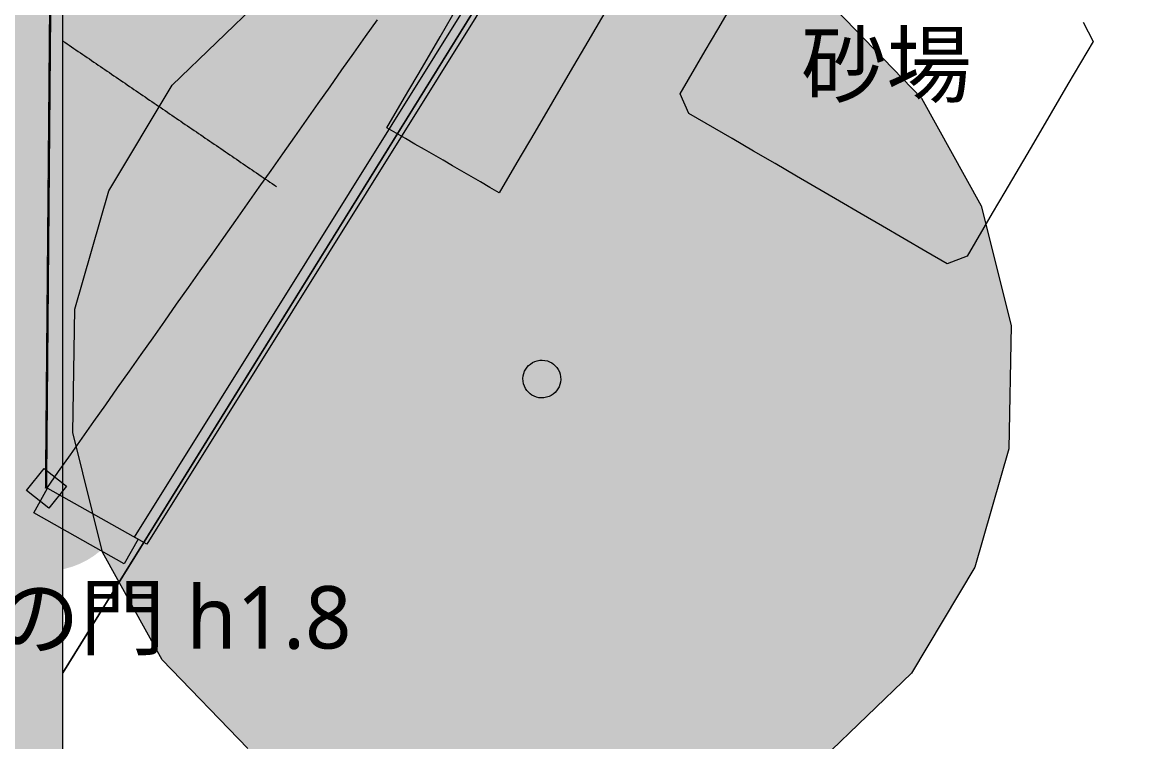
# Model space of a CAD drawing. Header units: millimetres. Extents: x -146962 to 322503, y -183624 to 284367.
# Drawn here: x 67431 to 72130, y 31159 to 34207 of the extents above; entities that cross this region are included whole.
import ezdxf

# ---------------------------------------------------------------- set-up
doc = ezdxf.new("R2010")
doc.units = ezdxf.units.MM
doc.linetypes.add('DASHDOT', pattern=[3.556, 2.54, -0.508, 0, -0.508])
for name, color, linetype, lineweight in [('30_敷地・外構', 8, 'Continuous', 9), ('60_部屋名・面積', 7, 'Continuous', 13), ('70_断面の位置', 6, 'DASHDOT', 9)]:
    doc.layers.add(name, color=color, linetype=linetype, lineweight=lineweight)
doc.styles.add('JP', font='NotoSansCJKjp-Regular.otf')

msp = doc.modelspace()

# ---------------------------------------------------------------- hatches: boundary and pattern name
at = {"layer": '30_敷地・外構', "true_color": 0xc9dfb0}
msp.add_hatch(color=8, dxfattribs=at).paths.add_polyline_path([(74236.5, 50383.4), (74257.8, 50416.4), (74258.5, 50417.3), (74271.8, 50435), (74332.8, 50511.6), (74346.9, 50528.5), (74347.7, 50529.4), (74375, 50557.6), (74401.2, 50579.7), (74429.4, 50599.2), (74459.4, 50615.8), (74490.9, 50629.4), (74523.5, 50639.9), (74557, 50647.1), (74591.1, 50651), (74625.4, 50651.5), (74659.5, 50648.6), (74693.3, 50642.5), (74726.2, 50633), (74758.1, 50620.4), (74788.6, 50604.7), (74821.5, 50583.4), (74822.5, 50582.7), (74840.1, 50569.4), (74916.7, 50508.4), (74933.7, 50494.3), (74934.6, 50493.5), (74962.7, 50466.2), (74993.3, 50430), (75048.3, 50370.7), (75108.3, 50316.6), (75172.9, 50268.1), (76670.5, 49246.2), (76688.2, 49233.4), (76689.3, 49232.6), (76719.3, 49207.5), (76743.4, 49183), (76764.9, 49156.3), (76783.6, 49127.6), (76799.5, 49097.2), (76812.4, 49065.4), (76822, 49032.5), (76828.4, 48998.9), (76831.4, 48964.7), (76831.1, 48930.4), (76827.4, 48896.3), (76820.4, 48862.8), (76810.2, 48830.1), (76796.8, 48798.5), (76778, 48764.1), (76777.3, 48763.1), (76765.4, 48744.5), (76204.8, 47922.1), (75925.9, 47520.2), (75918.5, 47509.4), (75553.8, 46967.1), (71355.8, 40808.1), (71305.9, 40725.8), (71265.2, 40638.7), (71223.7, 40536.3), (71168.7, 40400.2), (71113.6, 40264.1), (71062.9, 40138.6), (71053.8, 40117.7), (71053.3, 40116.6), (71034.5, 40080.9), (71014.9, 40051.5), (70989.3, 40020.4), (70988.5, 40019.4), (70972.8, 40003), (70918.2, 39948.7), (70902.6, 39934), (70901.7, 39933.2), (70872.2, 39909), (70844.5, 39890.4), (70815.1, 39874.5), (70784.4, 39861.5), (70752.6, 39851.5), (70719.9, 39844.6), (70686.8, 39840.8), (70658.4, 39840.3), (70568, 39834.1), (70478.6, 39818.8), (70391.2, 39794.7), (70306.7, 39761.8), (70226, 39720.7), (70149.7, 39671.6), (70078.8, 39615.1), (70014, 39551.8), (69955.8, 39482.2), (69905, 39407.2), (69638.3, 38967.5), (69455.3, 38665.8), (69418.9, 38599.7), (69388.2, 38530.8), (69385.8, 38524.7), (69370.1, 38494.2), (69348.8, 38461.3), (69348.1, 38460.3), (69334.7, 38442.7), (69307.9, 38408.9), (69242.8, 38315.4), (69227.9, 38290.9), (69022.6, 37952.5), (68981.6, 37877), (68948, 37797.9), (68922.1, 37716), (68904.1, 37632), (68894.2, 37546.6), (68892.5, 37460.7), (68898.9, 37375), (68913.6, 37290.4), (68936.2, 37207.5), (68966.6, 37127.1), (69004.6, 37050), (69049.7, 36976.9), (69101.6, 36908.5), (69159.8, 36845.2), (69223.8, 36787.9), (69292.9, 36736.8), (69366.6, 36692.7), (69444.2, 36655.7), (70021.5, 36413.6), (70041.3, 36404.8), (70042.4, 36404.3), (70076.3, 36386), (70104.3, 36367.3), (70108.6, 36363.8), (70185, 36307.7), (70266.8, 36259.9), (70267.2, 36259.7), (70300.2, 36238.4), (70301.1, 36237.7), (70318.8, 36224.4), (70395.4, 36163.4), (70412.3, 36149.3), (70413.2, 36148.5), (70441.4, 36121.2), (70463.5, 36095), (70483, 36066.8), (70499.6, 36036.8), (70513.2, 36005.3), (70523.7, 35972.7), (70530.9, 35939.2), (70534.8, 35905.1), (70535.3, 35870.8), (70532.4, 35836.7), (70526.3, 35802.9), (70516.8, 35770), (70504.2, 35738.1), (70488.5, 35707.6), (70467.2, 35674.7), (70466.5, 35673.7), (70453.2, 35656.1), (70392.2, 35579.5), (70378.1, 35562.5), (70377.3, 35561.6), (70350, 35533.5), (70303.2, 35493.9), (70303.5, 35493.6), (70257, 35454.1), (70194.1, 35388.7), (70138, 35317.2), (69797.7, 34834.8), (69261.8, 34075.3), (69208.6, 33990.1), (69165.1, 33899.4), (69132.1, 33804.5), (69135.2, 33813.8), (69120.8, 33777.3), (69105.1, 33746.9), (69083.8, 33713.9), (69083.1, 33712.9), (69069.8, 33695.3), (69008.8, 33618.7), (68994.7, 33601.8), (68993.9, 33600.9), (68966.6, 33572.7), (68919.8, 33533.1), (68920, 33532.8), (68873.6, 33493.4), (68810.6, 33427.9), (68754.6, 33356.4), (68313.8, 32731.7), (67825.5, 32039.6), (67812.4, 32021.9), (67811.7, 32021), (67786.2, 31991.5), (67761.6, 31968), (67734.8, 31947), (67706, 31928.8), (67675.6, 31913.4), (67643.9, 31901), (67611.1, 31891.8), (67577.6, 31885.8), (67543.6, 31883.2), (67509.6, 31883.8), (67475.7, 31887.8), (67442.5, 31895), (67410, 31905.4), (67378.8, 31919), (67349, 31935.5), (67321, 31954.9), (67295, 31976.8), (67271.2, 32001.3), (67250, 32027.9), (67231.4, 32056.4), (67215.7, 32086.6), (67203, 32118.2), (67193.5, 32150.9), (67187.2, 32184.4), (67183.7, 32223.2), (67183.6, 32224.4), (67183.3, 32246.3), (67196, 33726), (67197, 33845.1), (67192.4, 33944), (67177, 34041.9), (67172.7, 34061.9), (67168.8, 34095.9), (67168.3, 34130.2), (67171.1, 34164.4), (67182.1, 34224.7), (67182, 34224.7), (67195.4, 34300.7), (67201.8, 34400.2), (67208.8, 35216.7), (67212, 35596), (67209.1, 35676.7), (67198.9, 35756.9), (67181.6, 35835.7), (67180.8, 35838.9), (67172.6, 35877.2), (67168.7, 35911.3), (67168.2, 35945.6), (67171, 35979.7), (67177.2, 36013.5), (67183, 36033.8), (67201.8, 36112.8), (67213.5, 36193.1), (67217.8, 36274.2), (67221.6, 36707.3), (67227.2, 37362.3), (67222.9, 37457.7), (67208.6, 37552.1), (67184.4, 37644.4), (67179.7, 37659.1), (67172.5, 37692.6), (67168.6, 37726.7), (67168.1, 37761), (67170.9, 37795.1), (67177.1, 37828.8), (67194, 37887.8), (67193.6, 37887.9), (67211.9, 37952.8), (67227.9, 38047.3), (67233.9, 38143), (67234.3, 38198), (67246.9, 39664), (67243.8, 39746.6), (67233.2, 39828.5), (67215, 39909.2), (67198.1, 39961.7), (67198.2, 39961.7), (67179.5, 40020.1), (67172.3, 40053.6), (67168.5, 40087.7), (67167.9, 40122), (67170.8, 40156.1), (67176.9, 40189.9), (67186.4, 40222.8), (67199, 40254.7), (67214.7, 40285.2), (67236, 40318.1), (67236.7, 40319.1), (67250, 40336.7), (67311, 40413.3), (67325.1, 40430.3), (67325.9, 40431.2), (67352.8, 40458.9), (67417, 40532.6), (67472.7, 40612.9), (67482.6, 40628.9), (67493.7, 40646.1), (67751.7, 41024.5), (68015.4, 41411.4), (68279.1, 41798.3), (68541, 42182.5), (68544.8, 42188), (68547, 42191.1), (68550.9, 42196.6), (68726.1, 42437.7), (68739.2, 42455), (68740, 42455.9), (68765.5, 42484.7), (68790.1, 42507.6), (68816.8, 42528), (68849.4, 42548.4), (68859.9, 42554.3), (68859.4, 42555.2), (68903.5, 42580), (68978.7, 42633), (69048.1, 42693.5), (69110.9, 42760.7), (69166.6, 42834), (69857, 43847), (69906.6, 43928.8), (69947.3, 44015.4), (69978.5, 44105.8), (69983.4, 44122.8), (69996, 44154.6), (70011.7, 44185.1), (70033, 44218), (70033.7, 44219), (70047, 44236.6), (70107.9, 44313.3), (70122.1, 44330.2), (70122.9, 44331.1), (70150.2, 44359.3), (70186.3, 44389.8), (70245.6, 44444.8), (70299.7, 44504.8), (70348.3, 44569.5), (71546.2, 46325.3), (71595.9, 46407.2), (71636.6, 46493.9), (71667.9, 46584.4), (71672.6, 46601.1), (71685.3, 46633), (71701, 46663.5), (71722.2, 46696.4), (71723, 46697.4), (71736.3, 46715), (71797.2, 46791.6), (71811.4, 46808.6), (71812.2, 46809.5), (71839.5, 46837.6), (71875.6, 46868.2), (71934.9, 46923.1), (71989, 46983.2), (72037.5, 47047.9), (73235.8, 48804.1), (73285.5, 48886), (73326.2, 48972.7), (73357.5, 49063.3), (73362.2, 49080), (73374.9, 49111.8), (73390.6, 49142.3), (73411.9, 49175.3), (73412.6, 49176.2), (73425.9, 49193.8), (73486.8, 49270.5), (73501, 49287.4), (73501.8, 49288.3), (73529.1, 49316.5), (73565.5, 49347.3), (73624.7, 49402.1), (73678.7, 49462), (73727.1, 49526.5), (74081.5, 50045.1), (74131.3, 50127.2), (74172.2, 50214.1), (74203.5, 50304.8), (74208.2, 50321.1), (74220.8, 50353)])
at = {"layer": '30_敷地・外構', "true_color": 0xefe9de}
msp.add_hatch(color=8, dxfattribs=at).paths.add_polyline_path([(55602.6, 38399.4), (55602.5, 39399.3), (55602.5, 40399.2), (55602.4, 41399.1), (59602.1, 41399.3), (60602, 41399.4), (65601.5, 41399.7), (66601.4, 41399.7), (67601.3, 41399.8), (67601.4, 40399.9), (67601.4, 39400), (67601.5, 38400.1), (67601.5, 37400.1), (67601.6, 36400.2), (67601.6, 35400.3), (67601.7, 34400.4), (67601.7, 33400.5), (67601.9, 31400.7), (67601.9, 30400.8), (67602, 29400.9), (66602.1, 29400.8), (65602.2, 29400.8), (63602.3, 29400.7), (62602.4, 29400.6), (61602.5, 29400.6), (60602.6, 29400.5), (59602.7, 29400.5), (57602.9, 29400.3), (55603.1, 29400.2), (55602.6, 37399.5)])
at = {"layer": '30_敷地・外構', "true_color": 0xcfe0b8}
for points in [[(69651.2, 34916.9), (69726.3, 35045.6), (69801.5, 35174.2), (69876.6, 35302.8), (69916, 35279.5), (69955.5, 35256.2), (69995, 35232.9), (70034.5, 35209.6), (70073.9, 35186.3), (70113.4, 35163), (70152.9, 35139.7), (70192.4, 35116.4), (70231.8, 35093.2), (70310.8, 35046.6), (70350.3, 35023.3), (70275.4, 34895), (70200.4, 34766.8), (70125.5, 34638.5), (70050.6, 34510.2), (69975.7, 34382), (69825.8, 34125.5), (69750.9, 33997.2), (69601.1, 33740.7), (69526.2, 33612.4), (69451.3, 33484.2), (69411.6, 33507.1), (69371.9, 33530.1), (69332.2, 33553), (69292.6, 33575.9), (69252.9, 33598.9), (69213.2, 33621.8), (69173.5, 33644.8), (69133.8, 33667.7), (69094.2, 33690.7), (69054.5, 33713.6), (69014.8, 33736.5), (68975.1, 33759.5), (69050.3, 33888.1), (69125.4, 34016.7), (69200.5, 34145.3), (69275.6, 34273.9), (69350.7, 34402.5), (69425.9, 34531.1), (69501, 34659.7), (69576.1, 34788.3)], [(68898.5, 34556.3), (69405.1, 34682.6), (69927.2, 34673.5), (70429, 34529.6), (70876.6, 34260.7), (71239.3, 33885.1), (71492.4, 33428.5), (71618.7, 32921.9), (71609.6, 32399.8), (71465.7, 31898), (71196.8, 31450.4), (70821.2, 31087.8), (70364.5, 30834.6), (69857.9, 30708.3), (69335.9, 30717.4), (68834, 30861.3), (68386.5, 31130.2), (68023.8, 31505.8), (67770.7, 31962.5), (67644.4, 32469.1), (67653.5, 32991.1), (67797.4, 33493), (68066.3, 33940.5), (68441.9, 34303.2)], [(69563.4, 32737.4), (69568.9, 32745.3), (69575.4, 32752.4), (69583, 32759), (69591.7, 32764.8), (69601.3, 32769.5), (69611.6, 32773), (69622.5, 32774.9), (69633.5, 32775.4), (69644.4, 32774.4), (69654.8, 32772), (69664.6, 32768.3), (69673.4, 32763.6), (69681.3, 32758.1), (69688.5, 32751.6), (69695.1, 32744), (69700.9, 32735.3), (69705.6, 32725.7), (69709, 32715.4), (69711, 32704.5), (69711.5, 32693.5), (69710.5, 32682.6), (69708.1, 32672.2), (69704.4, 32662.4), (69699.7, 32653.6), (69694.1, 32645.7), (69687.7, 32638.5), (69680.1, 32631.9), (69671.4, 32626.1), (69661.8, 32621.4), (69651.4, 32618), (69640.6, 32616), (69629.6, 32615.5), (69618.7, 32616.5), (69608.3, 32618.9), (69598.5, 32622.6), (69589.6, 32627.3), (69581.7, 32632.9), (69574.6, 32639.3), (69568, 32646.9), (69562.2, 32655.6), (69557.5, 32665.2), (69554, 32675.6), (69552.1, 32686.4), (69551.6, 32697.4), (69552.6, 32708.3), (69555, 32718.7), (69558.7, 32728.5)]]:
    msp.add_hatch(color=8, dxfattribs=at).paths.add_polyline_path(points)
at = {"layer": '30_敷地・外構', "true_color": 0x8a6a4a}
for points in [[(67539.1, 34038.4), (67541.6, 34038.4), (67544.1, 34038.4), (67546.6, 34038.4), (67549.1, 34038.3), (67554.1, 34038.3), (67556.6, 34038.3), (67559.1, 34038.2), (67561.6, 34038.2), (67564.1, 34038.2), (67566.6, 34038.2), (67565.2, 33895.2), (67563.7, 33752.2), (67562.2, 33609.2), (67560.8, 33466.2), (67559.3, 33323.3), (67557.9, 33180.3), (67556.4, 33037.3), (67553.5, 32751.3), (67552, 32608.4), (67550.6, 32465.4), (67549.1, 32322.4), (67541.6, 32322.5), (67539.1, 32322.5), (67536.6, 32322.5), (67534.1, 32322.6), (67531.6, 32322.6), (67529.1, 32322.6), (67526.6, 32322.6), (67524.1, 32322.7), (67521.6, 32322.7), (67519.1, 32322.7), (67520.6, 32465.7), (67522, 32608.7), (67525, 32894.6), (67526.4, 33037.6), (67527.9, 33180.6), (67529.3, 33323.6), (67530.8, 33466.5), (67532.2, 33609.5), (67533.7, 33752.5), (67535.2, 33895.5), (67536.6, 34038.5)], [(67539.1, 34038.4), (67541.6, 34038.4), (67544.1, 34038.4), (67546.6, 34038.4), (67549.1, 34038.3), (67554.1, 34038.3), (67556.6, 34038.3), (67559.1, 34038.2), (67561.6, 34038.2), (67564.1, 34038.2), (67566.6, 34038.2), (67565.2, 33895.2), (67563.7, 33752.2), (67562.2, 33609.2), (67560.8, 33466.2), (67559.3, 33323.3), (67557.9, 33180.3), (67556.4, 33037.3), (67553.5, 32751.3), (67552, 32608.4), (67550.6, 32465.4), (67549.1, 32322.4), (67541.6, 32322.5), (67539.1, 32322.5), (67536.6, 32322.5), (67534.1, 32322.6), (67531.6, 32322.6), (67529.1, 32322.6), (67526.6, 32322.6), (67524.1, 32322.7), (67521.6, 32322.7), (67519.1, 32322.7), (67520.6, 32465.7), (67522, 32608.7), (67525, 32894.6), (67526.4, 33037.6), (67527.9, 33180.6), (67529.3, 33323.6), (67530.8, 33466.5), (67532.2, 33609.5), (67533.7, 33752.5), (67535.2, 33895.5), (67536.6, 34038.5)], [(67539.1, 34038.4), (67541.6, 34038.4), (67544.1, 34038.4), (67546.6, 34038.4), (67549.1, 34038.3), (67554.1, 34038.3), (67556.6, 34038.3), (67559.1, 34038.2), (67561.6, 34038.2), (67564.1, 34038.2), (67566.6, 34038.2), (67565.2, 33895.2), (67563.7, 33752.2), (67562.2, 33609.2), (67560.8, 33466.2), (67559.3, 33323.3), (67557.9, 33180.3), (67556.4, 33037.3), (67553.5, 32751.3), (67552, 32608.4), (67550.6, 32465.4), (67549.1, 32322.4), (67541.6, 32322.5), (67539.1, 32322.5), (67536.6, 32322.5), (67534.1, 32322.6), (67531.6, 32322.6), (67529.1, 32322.6), (67526.6, 32322.6), (67524.1, 32322.7), (67521.6, 32322.7), (67519.1, 32322.7), (67520.6, 32465.7), (67522, 32608.7), (67525, 32894.6), (67526.4, 33037.6), (67527.9, 33180.6), (67529.3, 33323.6), (67530.8, 33466.5), (67532.2, 33609.5), (67533.7, 33752.5), (67535.2, 33895.5), (67536.6, 34038.5)], [(67565.8, 33960.2), (67565.9, 33971.5), (67566.1, 33982.7), (67566.2, 33994), (67566.3, 34005.2), (67566.4, 34016.5), (67566.5, 34027.7), (67567.8, 34027.7), (67569, 34027.7), (67570.3, 34027.7), (67571.5, 34027.7), (67572.8, 34027.7), (67574, 34027.7), (67575.3, 34027.6), (67576.5, 34027.6), (67580.3, 34027.6), (67581.5, 34027.6), (67581.4, 34016.3), (67581.3, 34005.1), (67581.2, 33993.8), (67581.1, 33982.6), (67580.9, 33971.3), (67580.8, 33960.1), (67580.6, 33937.6), (67580.5, 33926.3), (67580.4, 33915.1), (67580.3, 33903.8), (67580.1, 33892.6), (67578.9, 33892.6), (67577.6, 33892.6), (67576.4, 33892.6), (67575.1, 33892.6), (67572.6, 33892.7), (67571.4, 33892.7), (67570.1, 33892.7), (67568.9, 33892.7), (67567.6, 33892.7), (67566.4, 33892.7), (67565.1, 33892.7), (67565.3, 33904), (67565.4, 33915.2), (67565.5, 33926.5), (67565.6, 33937.7)], [(67519.6, 33840.7), (67519.7, 33852), (67519.8, 33863.2), (67520, 33874.5), (67520.1, 33885.7), (67520.2, 33897), (67520.3, 33908.2), (67521.5, 33908.2), (67522.8, 33908.2), (67525.3, 33908.2), (67526.5, 33908.1), (67529, 33908.1), (67530.3, 33908.1), (67532.8, 33908.1), (67534, 33908.1), (67535.3, 33908.1), (67535.2, 33896.8), (67535.1, 33885.6), (67535, 33874.3), (67534.8, 33863.1), (67534.6, 33840.6), (67534.5, 33829.3), (67534.4, 33818.1), (67534.3, 33806.8), (67534, 33784.3), (67533.9, 33773.1), (67532.7, 33773.1), (67531.4, 33773.1), (67528.9, 33773.1), (67527.7, 33773.1), (67526.4, 33773.1), (67525.2, 33773.1), (67523.9, 33773.2), (67521.4, 33773.2), (67520.2, 33773.2), (67518.9, 33773.2), (67519, 33784.5), (67519.3, 33807), (67519.4, 33818.2), (67519.5, 33829.5)], [(67566.6, 33787.7), (67567.8, 33787.7), (67569.1, 33787.7), (67570.3, 33787.7), (67571.6, 33787.7), (67572.8, 33787.7), (67574.1, 33787.6), (67575.3, 33787.6), (67577.8, 33787.6), (67579.1, 33787.6), (67579, 33776.3), (67578.8, 33765.1), (67578.7, 33753.8), (67578.6, 33742.6), (67578.5, 33731.4), (67578.4, 33720.1), (67578.3, 33708.9), (67578.1, 33697.6), (67578, 33686.4), (67577.9, 33675.1), (67577.8, 33663.9), (67577.7, 33652.6), (67576.4, 33652.6), (67575.2, 33652.6), (67573.9, 33652.6), (67572.7, 33652.7), (67571.4, 33652.7), (67570.2, 33652.7), (67567.7, 33652.7), (67566.4, 33652.7), (67565.2, 33652.7), (67563.9, 33652.7), (67562.7, 33652.8), (67562.8, 33664), (67562.9, 33675.3), (67563, 33686.5), (67563.2, 33697.8), (67563.3, 33709), (67563.5, 33731.5), (67563.6, 33742.8), (67563.7, 33754), (67563.8, 33765.3), (67564, 33776.5), (67564.1, 33787.8)], [(67517.2, 33600.7), (67517.3, 33612), (67517.4, 33623.2), (67517.5, 33634.5), (67517.6, 33645.7), (67517.7, 33657), (67517.8, 33668.2), (67519.1, 33668.2), (67520.3, 33668.2), (67521.6, 33668.2), (67522.8, 33668.2), (67524.1, 33668.2), (67525.3, 33668.1), (67526.6, 33668.1), (67527.8, 33668.1), (67529.1, 33668.1), (67531.6, 33668.1), (67532.8, 33668.1), (67532.7, 33656.8), (67532.6, 33645.6), (67532.5, 33634.3), (67532.4, 33623.1), (67532.3, 33611.8), (67532.2, 33600.6), (67532, 33589.3), (67531.9, 33578.1), (67531.8, 33566.8), (67531.7, 33555.6), (67531.6, 33544.3), (67531.5, 33533.1), (67529, 33533.1), (67527.7, 33533.1), (67526.5, 33533.1), (67525.2, 33533.1), (67524, 33533.1), (67522.7, 33533.2), (67521.5, 33533.2), (67520.2, 33533.2), (67519, 33533.2), (67517.7, 33533.2), (67516.5, 33533.2), (67516.6, 33544.5), (67516.7, 33555.7), (67516.8, 33567), (67517, 33589.5)], [(67560.9, 33480.3), (67561, 33491.5), (67561.2, 33502.8), (67561.3, 33514), (67561.4, 33525.3), (67561.5, 33536.5), (67561.6, 33547.8), (67562.9, 33547.8), (67564.1, 33547.7), (67565.4, 33547.7), (67566.6, 33547.7), (67567.9, 33547.7), (67569.1, 33547.7), (67570.4, 33547.7), (67572.9, 33547.6), (67574.1, 33547.6), (67575.4, 33547.6), (67576.6, 33547.6), (67576.5, 33536.4), (67576.3, 33513.9), (67576.2, 33502.6), (67576, 33491.4), (67575.9, 33480.1), (67575.8, 33468.9), (67575.7, 33457.6), (67575.6, 33446.4), (67575.4, 33423.9), (67575.2, 33412.6), (67574, 33412.6), (67572.7, 33412.6), (67570.2, 33412.7), (67566.5, 33412.7), (67565.2, 33412.7), (67564, 33412.7), (67562.7, 33412.7), (67561.5, 33412.8), (67560.2, 33412.8), (67560.4, 33424), (67560.5, 33435.3), (67560.6, 33446.5), (67560.7, 33457.8)], [(67517.9, 33428.2), (67519.1, 33428.2), (67520.4, 33428.2), (67521.6, 33428.2), (67522.9, 33428.2), (67524.1, 33428.1), (67525.4, 33428.1), (67526.6, 33428.1), (67529.1, 33428.1), (67530.4, 33428.1), (67530.3, 33416.8), (67530.2, 33405.6), (67530.1, 33394.3), (67529.9, 33383.1), (67529.7, 33360.6), (67529.6, 33349.3), (67529.5, 33338.1), (67529.4, 33326.8), (67529.2, 33315.6), (67529.1, 33304.3), (67529, 33293.1), (67527.8, 33293.1), (67526.5, 33293.1), (67525.3, 33293.1), (67524, 33293.1), (67522.8, 33293.1), (67520.3, 33293.2), (67519, 33293.2), (67516.5, 33293.2), (67515.3, 33293.2), (67514, 33293.2), (67514.1, 33304.5), (67514.2, 33315.7), (67514.4, 33327), (67514.5, 33338.2), (67514.6, 33349.5), (67514.7, 33360.7), (67514.8, 33372), (67514.9, 33383.2), (67515.1, 33394.5), (67515.2, 33405.7), (67515.3, 33417), (67515.4, 33428.2)], [(67558.5, 33240.3), (67558.6, 33251.5), (67558.7, 33262.8), (67559.1, 33296.5), (67559.2, 33307.8), (67560.4, 33307.8), (67561.7, 33307.7), (67562.9, 33307.7), (67564.2, 33307.7), (67565.4, 33307.7), (67567.9, 33307.7), (67569.2, 33307.7), (67571.7, 33307.6), (67572.9, 33307.6), (67574.2, 33307.6), (67574.1, 33296.4), (67573.9, 33285.1), (67573.7, 33262.6), (67573.6, 33251.4), (67573.5, 33240.1), (67573.3, 33217.6), (67573.1, 33206.4), (67573, 33195.1), (67572.9, 33183.9), (67572.8, 33172.6), (67571.5, 33172.6), (67570.3, 33172.7), (67569, 33172.7), (67567.8, 33172.7), (67566.5, 33172.7), (67564, 33172.7), (67562.8, 33172.7), (67561.5, 33172.7), (67560.3, 33172.8), (67559, 33172.8), (67557.8, 33172.8), (67557.9, 33184), (67558.1, 33206.5), (67558.3, 33217.8)], [(67512.3, 33120.7), (67512.4, 33132), (67512.5, 33143.2), (67512.6, 33154.5), (67512.7, 33165.7), (67512.8, 33177), (67512.9, 33188.2), (67514.2, 33188.2), (67515.4, 33188.2), (67516.7, 33188.2), (67517.9, 33188.2), (67519.2, 33188.2), (67520.4, 33188.2), (67521.7, 33188.2), (67522.9, 33188.1), (67524.2, 33188.1), (67525.4, 33188.1), (67526.7, 33188.1), (67527.9, 33188.1), (67527.8, 33176.8), (67527.6, 33154.3), (67527.5, 33143.1), (67527.4, 33131.8), (67527.3, 33120.6), (67527.1, 33109.3), (67527, 33098.1), (67526.9, 33086.8), (67526.8, 33075.6), (67526.7, 33064.3), (67526.6, 33053.1), (67525.3, 33053.1), (67524.1, 33053.1), (67522.8, 33053.1), (67521.6, 33053.1), (67520.3, 33053.2), (67519.1, 33053.2), (67517.8, 33053.2), (67516.6, 33053.2), (67515.3, 33053.2), (67514.1, 33053.2), (67512.8, 33053.2), (67511.6, 33053.2), (67511.7, 33064.5), (67511.8, 33075.7), (67511.9, 33087), (67512, 33098.2), (67512.1, 33109.5)], [(67556.1, 33011.5), (67556.3, 33022.8), (67556.5, 33045.3), (67556.6, 33056.5), (67556.7, 33067.8), (67558, 33067.8), (67559.2, 33067.8), (67560.5, 33067.7), (67561.7, 33067.7), (67563, 33067.7), (67564.2, 33067.7), (67565.5, 33067.7), (67566.7, 33067.7), (67568, 33067.7), (67569.2, 33067.7), (67571.7, 33067.6), (67571.6, 33056.4), (67571.5, 33045.1), (67571.3, 33022.6), (67571.1, 33011.4), (67571, 33000.1), (67570.8, 32977.6), (67570.7, 32966.4), (67570.6, 32955.1), (67570.5, 32943.9), (67570.3, 32932.6), (67569.1, 32932.7), (67566.6, 32932.7), (67565.3, 32932.7), (67564.1, 32932.7), (67561.6, 32932.7), (67560.3, 32932.7), (67559.1, 32932.8), (67557.8, 32932.8), (67556.6, 32932.8), (67555.3, 32932.8), (67555.5, 32944), (67555.6, 32955.3), (67555.7, 32966.5), (67555.8, 32977.8)], [(67509.8, 32880.8), (67509.9, 32892), (67510, 32903.3), (67510.2, 32914.5), (67510.3, 32925.8), (67510.4, 32937), (67510.5, 32948.3), (67511.7, 32948.2), (67513, 32948.2), (67514.2, 32948.2), (67515.5, 32948.2), (67516.7, 32948.2), (67518, 32948.2), (67519.2, 32948.2), (67520.5, 32948.2), (67521.7, 32948.1), (67523, 32948.1), (67524.2, 32948.1), (67525.5, 32948.1), (67525.4, 32936.9), (67525.3, 32925.6), (67525.2, 32914.4), (67525, 32903.1), (67524.8, 32880.6), (67524.7, 32869.4), (67524.6, 32858.1), (67524.5, 32846.9), (67524.4, 32835.6), (67524.2, 32824.4), (67524.1, 32813.1), (67522.9, 32813.1), (67521.6, 32813.1), (67520.4, 32813.1), (67519.1, 32813.2), (67517.9, 32813.2), (67516.6, 32813.2), (67515.4, 32813.2), (67514.1, 32813.2), (67512.9, 32813.2), (67511.6, 32813.2), (67510.4, 32813.2), (67509.1, 32813.3), (67509.4, 32835.8), (67509.5, 32847), (67509.6, 32858.3), (67509.7, 32869.5)], [(67556.8, 32827.8), (67559.3, 32827.7), (67560.5, 32827.7), (67561.8, 32827.7), (67564.3, 32827.7), (67565.5, 32827.7), (67566.8, 32827.7), (67568, 32827.7), (67569.3, 32827.6), (67569.2, 32816.4), (67569, 32805.1), (67568.9, 32793.9), (67568.8, 32782.6), (67568.6, 32760.2), (67568.5, 32748.9), (67568.4, 32737.7), (67568.2, 32726.4), (67568.1, 32715.2), (67568, 32703.9), (67567.9, 32692.7), (67566.6, 32692.7), (67565.4, 32692.7), (67564.1, 32692.7), (67562.9, 32692.7), (67561.6, 32692.7), (67560.4, 32692.7), (67557.9, 32692.8), (67556.6, 32692.8), (67555.4, 32692.8), (67554.1, 32692.8), (67552.9, 32692.8), (67553.1, 32715.3), (67553.2, 32726.6), (67553.4, 32737.8), (67553.6, 32760.3), (67553.7, 32771.6), (67553.8, 32782.8), (67553.9, 32794.1), (67554, 32805.3), (67554.3, 32827.8)], [(67507.4, 32640.8), (67507.5, 32652), (67507.6, 32663.3), (67507.7, 32674.5), (67507.8, 32685.8), (67507.9, 32697), (67508.1, 32708.3), (67509.3, 32708.3), (67510.6, 32708.2), (67511.8, 32708.2), (67513.1, 32708.2), (67514.3, 32708.2), (67515.5, 32708.2), (67516.8, 32708.2), (67518, 32708.2), (67519.3, 32708.2), (67520.5, 32708.1), (67521.8, 32708.1), (67523, 32708.1), (67522.9, 32696.9), (67522.8, 32685.6), (67522.6, 32663.1), (67522.5, 32651.9), (67522.4, 32640.6), (67522.2, 32629.4), (67522.1, 32618.1), (67522, 32606.9), (67521.9, 32595.6), (67521.8, 32584.4), (67521.7, 32573.1), (67520.4, 32573.1), (67519.2, 32573.1), (67517.9, 32573.2), (67516.7, 32573.2), (67515.4, 32573.2), (67512.9, 32573.2), (67511.7, 32573.2), (67510.4, 32573.2), (67509.2, 32573.2), (67507.9, 32573.3), (67506.7, 32573.3), (67506.8, 32584.5), (67506.9, 32595.8), (67507, 32607), (67507.1, 32618.3)], [(67554.3, 32587.8), (67558.1, 32587.7), (67559.3, 32587.7), (67560.6, 32587.7), (67561.8, 32587.7), (67563.1, 32587.7), (67564.3, 32587.7), (67565.6, 32587.7), (67566.8, 32587.7), (67566.7, 32576.4), (67566.6, 32565.2), (67566.4, 32542.7), (67566.2, 32531.4), (67566.1, 32520.2), (67566, 32508.9), (67565.9, 32497.7), (67565.8, 32486.4), (67565.7, 32475.2), (67565.6, 32463.9), (67565.4, 32452.7), (67564.2, 32452.7), (67562.9, 32452.7), (67561.7, 32452.7), (67560.4, 32452.7), (67559.2, 32452.7), (67556.7, 32452.8), (67555.4, 32452.8), (67554.2, 32452.8), (67552.9, 32452.8), (67551.7, 32452.8), (67550.4, 32452.8), (67550.6, 32464.1), (67550.7, 32475.3), (67550.8, 32486.6), (67550.9, 32497.8), (67551.1, 32520.3), (67551.2, 32531.6), (67551.4, 32542.8), (67551.5, 32554.1), (67551.6, 32565.3), (67551.7, 32576.6), (67551.8, 32587.8)], [(67508.1, 32468.3), (67509.4, 32468.2), (67510.6, 32468.2), (67511.9, 32468.2), (67513.1, 32468.2), (67514.4, 32468.2), (67515.6, 32468.2), (67516.9, 32468.2), (67518.1, 32468.2), (67519.4, 32468.1), (67520.6, 32468.1), (67520.5, 32456.9), (67520.4, 32445.6), (67520.3, 32434.4), (67520.1, 32423.1), (67519.9, 32400.6), (67519.8, 32389.4), (67519.7, 32378.1), (67519.6, 32366.9), (67519.5, 32355.6), (67519.3, 32344.4), (67519.2, 32333.1), (67518, 32333.1), (67516.7, 32333.2), (67515.5, 32333.2), (67513, 32333.2), (67511.7, 32333.2), (67510.5, 32333.2), (67509.2, 32333.2), (67506.7, 32333.3), (67505.5, 32333.3), (67504.2, 32333.3), (67504.3, 32344.5), (67504.5, 32355.8), (67504.6, 32367), (67504.7, 32378.3), (67504.8, 32389.5), (67504.9, 32400.8), (67505, 32412), (67505.1, 32423.3), (67505.3, 32434.5), (67505.4, 32445.8), (67505.5, 32457), (67505.6, 32468.3)]]:
    msp.add_hatch(color=8, dxfattribs=at).paths.add_polyline_path(points)

# ---------------------------------------------------------------- linework, layer by layer
at = {"layer": '30_敷地・外構'}
for points in [[(55602.6, 38399.4), (55602.5, 39399.3), (55602.5, 40399.2), (55602.4, 41399.1), (59602.1, 41399.3), (60602, 41399.4), (65601.5, 41399.7), (66601.4, 41399.7), (67601.3, 41399.8), (67601.4, 40399.9), (67601.4, 39400), (67601.5, 38400.1), (67601.5, 37400.1), (67601.6, 36400.2), (67601.6, 35400.3), (67601.7, 34400.4), (67601.7, 33400.5), (67601.9, 31400.7), (67601.9, 30400.8)], [(67602.9, 34864.5), (70839.8, 40079.9), (72369.2, 39130.7), (67603.3, 31451.8), (67602.9, 34864.5)], [(67603.5, 29399.7), (67603.3, 31451.8), (71423, 37606.2)], [(67906.7, 32025.3), (70998.8, 36980.1), (71050.2, 36949.1), (67958.9, 31995.8), (67906.7, 32025.3)], [(68898.5, 34556.3), (69405.1, 34682.6), (69927.2, 34673.5), (70429, 34529.6), (70876.6, 34260.7), (71239.3, 33885.1), (71492.4, 33428.5), (71618.7, 32921.9), (71609.6, 32399.8), (71465.7, 31898), (71196.8, 31450.4), (70821.2, 31087.8)], [(68386.5, 31130.2), (68023.8, 31505.8), (67770.7, 31962.5), (67644.4, 32469.1), (67653.5, 32991.1), (67797.4, 33493), (68066.3, 33940.5), (68441.9, 34303.2), (68898.5, 34556.3)], [(69975.7, 34382), (69825.8, 34125.5), (69750.9, 33997.2), (69601.1, 33740.7), (69526.2, 33612.4), (69451.3, 33484.2), (69411.6, 33507.1), (69371.9, 33530.1), (69332.2, 33553), (69292.6, 33575.9), (69252.9, 33598.9), (69213.2, 33621.8), (69173.5, 33644.8), (69133.8, 33667.7), (69094.2, 33690.7), (69054.5, 33713.6), (69014.8, 33736.5), (68975.1, 33759.5), (69050.3, 33888.1), (69125.4, 34016.7), (69200.5, 34145.3), (69275.6, 34273.9)], [(67550.9, 34286.4), (67550.2, 34204.2), (67549.5, 34122.1), (67548.8, 34039.9), (67548.1, 33957.7), (67547.4, 33875.6), (67546.7, 33793.4), (67546, 33711.3), (67545.3, 33629.1), (67544.6, 33546.9), (67543.8, 33464.8), (67543.1, 33382.6), (67542.4, 33300.5), (67541.7, 33218.3), (67541, 33136.1), (67540.3, 33054), (67539.6, 32971.8), (67538.9, 32889.6), (67538.2, 32807.5), (67537.5, 32725.3), (67536.7, 32643.2), (67536, 32561), (67535.3, 32478.8), (67534.6, 32396.7), (67533.9, 32314.5), (67533.2, 32232.4)], [(71923.6, 34206.7), (71966.3, 34125.4), (71912.8, 34034.4), (71859.4, 33943.5), (71752.7, 33761.5), (71699.3, 33670.5), (71592.5, 33488.5), (71539.1, 33397.5), (71432.3, 33215.5), (71348.5, 33183), (71257.3, 33236.2), (71166.2, 33289.3), (71075, 33342.4), (70983.9, 33395.5), (70892.8, 33448.6), (70710.5, 33554.9), (70619.3, 33608), (70528.2, 33661.1), (70437, 33714.2), (70254.7, 33820.5), (70217.2, 33903), (70323.9, 34085), (70377.3, 34176), (70430.7, 34267)], [(68933.3, 34216.8), (68883.3, 34146), (68833.3, 34075.1), (68783.3, 34004.2), (68733.3, 33933.3), (68683.3, 33862.5), (68633.3, 33791.6), (68583.3, 33720.7), (68533.3, 33649.8), (68483.3, 33579), (68433.3, 33508.1), (68383.3, 33437.2), (68333.3, 33366.3), (68283.3, 33295.5), (68233.3, 33224.6), (68183.3, 33153.7), (68133.2, 33082.8), (68083.2, 33012), (68033.2, 32941.1), (67983.2, 32870.2), (67933.2, 32799.4), (67883.2, 32728.5), (67833.2, 32657.6), (67783.2, 32586.7), (67733.2, 32515.9), (67683.2, 32445), (67633.2, 32374.1), (67583.2, 32303.2), (67533.2, 32232.4)], [(67601.7, 34128), (67611.1, 34121.6), (67620.6, 34115.1), (67630, 34108.7), (67639.5, 34102.3), (67648.9, 34095.8), (67658.4, 34089.4), (67667.8, 34083), (67677.2, 34076.5), (67686.7, 34070.1), (67696.1, 34063.6), (67705.6, 34057.2), (67715, 34050.8), (67724.5, 34044.3), (67733.9, 34037.9), (67743.3, 34031.5), (67752.8, 34025), (67762.2, 34018.6), (67771.7, 34012.2), (67781.1, 34005.7), (67790.6, 33999.3), (67800, 33992.9), (67809.4, 33986.4), (67818.9, 33980), (67828.3, 33973.5), (67837.8, 33967.1), (67847.2, 33960.7), (67856.6, 33954.2), (67866.1, 33947.8), (67875.5, 33941.4), (67885, 33934.9), (67894.4, 33928.5), (67903.9, 33922.1), (67913.3, 33915.6), (67922.7, 33909.2), (67932.2, 33902.7), (67941.6, 33896.3), (67951.1, 33889.9), (67960.5, 33883.4), (67970, 33877), (67979.4, 33870.6), (67988.8, 33864.1), (67998.3, 33857.7), (68007.7, 33851.3), (68017.2, 33844.8), (68026.6, 33838.4), (68036.1, 33832), (68045.5, 33825.5), (68054.9, 33819.1), (68064.4, 33812.6), (68073.8, 33806.2), (68083.3, 33799.8), (68092.7, 33793.3), (68102.1, 33786.9), (68111.6, 33780.5), (68121, 33774), (68130.5, 33767.6), (68139.9, 33761.2), (68149.4, 33754.7), (68158.8, 33748.3), (68168.2, 33741.8), (68177.7, 33735.4), (68187.1, 33729), (68196.6, 33722.5), (68206, 33716.1), (68215.5, 33709.7), (68224.9, 33703.2), (68234.3, 33696.8), (68243.8, 33690.4), (68253.2, 33683.9), (68262.7, 33677.5), (68272.1, 33671.1), (68281.5, 33664.6), (68291, 33658.2), (68300.4, 33651.7), (68309.9, 33645.3), (68319.3, 33638.9), (68328.8, 33632.4), (68338.2, 33626), (68347.6, 33619.6), (68357.1, 33613.1), (68366.5, 33606.7), (68376, 33600.3), (68385.4, 33593.8), (68394.9, 33587.4), (68404.3, 33581), (68413.7, 33574.5), (68423.2, 33568.1), (68432.6, 33561.6), (68442.1, 33555.2), (68451.5, 33548.8), (68461, 33542.3), (68470.4, 33535.9), (68479.8, 33529.5), (68489.3, 33523), (68498.7, 33516.6), (68508.2, 33510.2)], [(69563.4, 32737.4), (69568.9, 32745.3), (69575.4, 32752.4), (69583, 32759), (69591.7, 32764.8), (69601.3, 32769.5), (69611.6, 32773), (69622.5, 32774.9), (69633.5, 32775.4), (69644.4, 32774.4), (69654.8, 32772), (69664.6, 32768.3), (69673.4, 32763.6), (69681.3, 32758.1), (69688.5, 32751.6), (69695.1, 32744), (69700.9, 32735.3), (69705.6, 32725.7), (69709, 32715.4), (69711, 32704.5), (69711.5, 32693.5), (69710.5, 32682.6), (69708.1, 32672.2), (69704.4, 32662.4), (69699.7, 32653.6), (69694.1, 32645.7), (69687.7, 32638.5), (69680.1, 32631.9), (69671.4, 32626.1), (69661.8, 32621.4), (69651.4, 32618), (69640.6, 32616), (69629.6, 32615.5), (69618.7, 32616.5), (69608.3, 32618.9), (69598.5, 32622.6), (69589.6, 32627.3), (69581.7, 32632.9), (69574.6, 32639.3), (69568, 32646.9), (69562.2, 32655.6), (69557.5, 32665.2), (69554, 32675.6), (69552.1, 32686.4), (69551.6, 32697.4), (69552.6, 32708.3), (69555, 32718.7), (69558.7, 32728.5), (69563.4, 32737.4)], [(67523.6, 32316.7), (67617.5, 32242), (67542.8, 32148.1), (67448.9, 32222.8), (67523.6, 32316.7)], [(67479.7, 32129.3), (67538.4, 32233.3), (67921.5, 32016.9), (67862.9, 31913.1), (67479.7, 32129.3)]]:
    msp.add_lwpolyline(points, dxfattribs=at)
at = {"layer": '70_断面の位置'}
msp.add_lwpolyline([(76033.4, 62586.5), (72479.4, 57363.5), (73759.3, 56498.7), (70942.5, 52363.2), (74082.9, 50223), (67601.7, 40709.5), (67528.5, 32232.1)], dxfattribs=at)

# ---------------------------------------------------------------- texts
at = {"layer": '60_部屋名・面積', "char_height": 264.6, "attachment_point": 5, "style": 'JP'}
for s, insert in [('砂場', (71090.5, 34011.5)), ('非常用の門 h1.8', (67528.5, 31669.9))]:
    msp.add_mtext(s, dxfattribs=dict(at, insert=insert))

doc.saveas('drawing.dxf')
